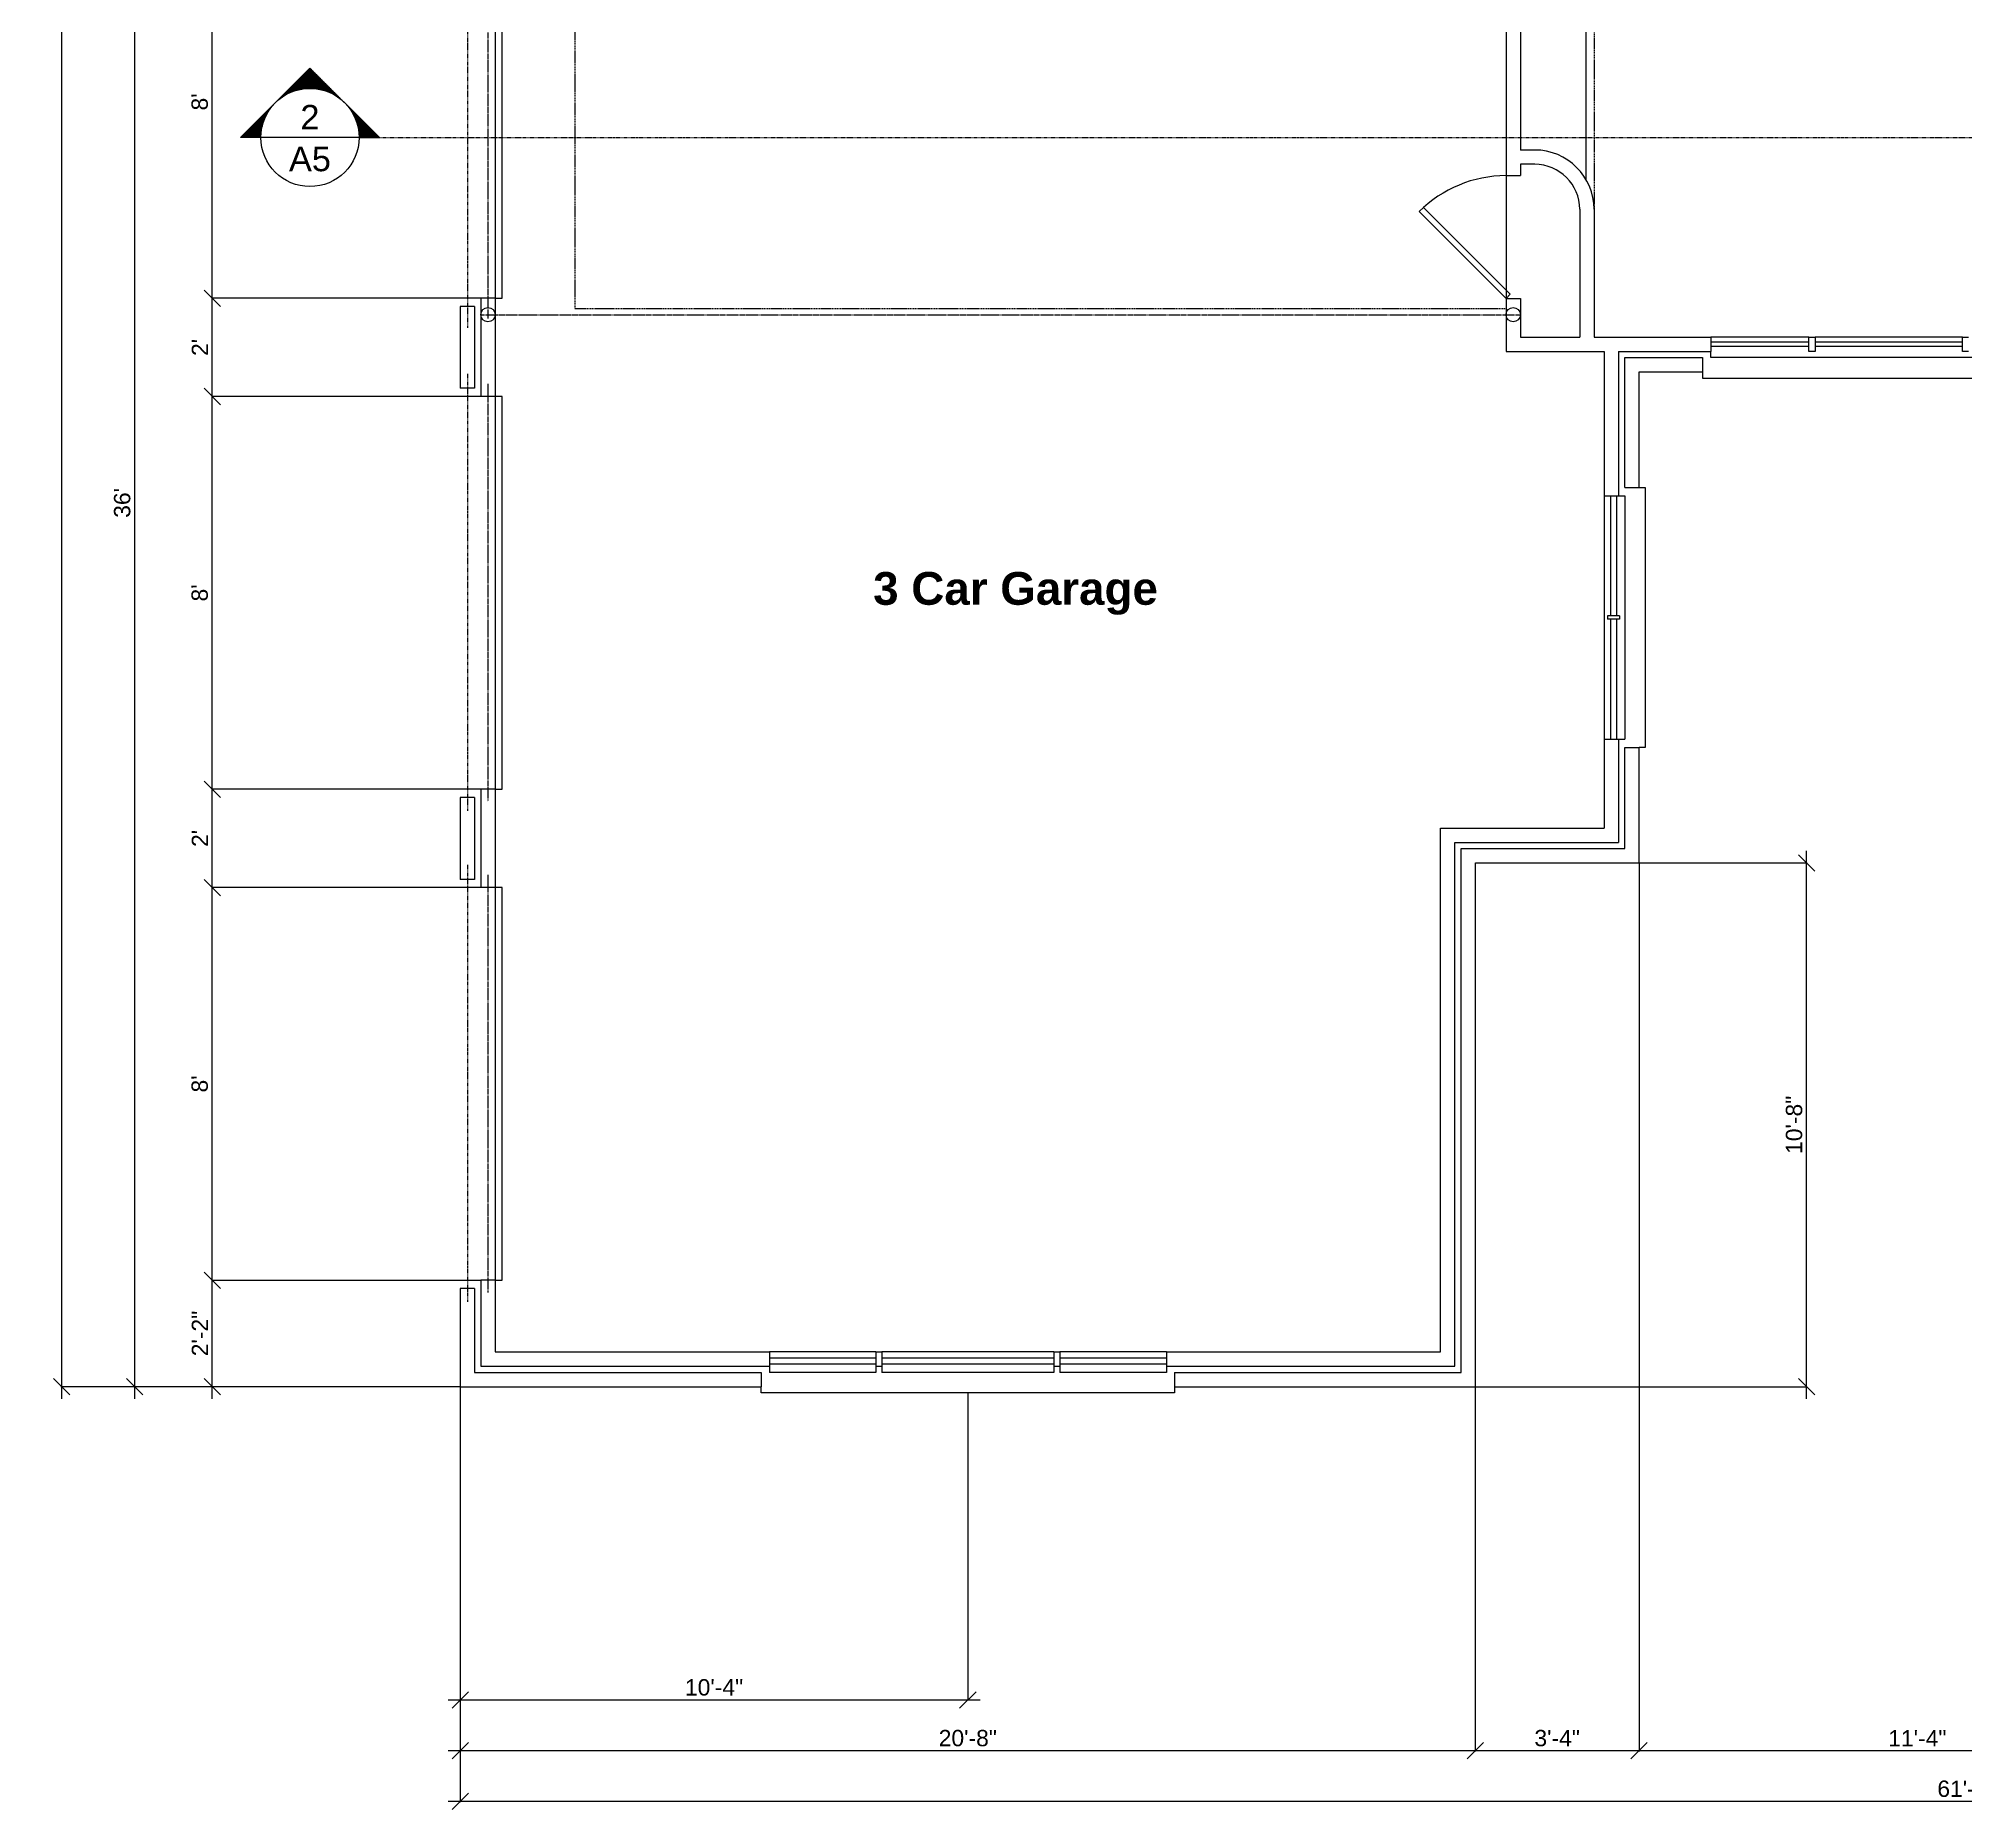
# Model space of a CAD drawing. Header units: inches. Extents: x 13 to 1535, y 73 to 1048.
# Drawn here: x 617.6 to 1088.4, y 73.3 to 506.1 of the extents above; entities that cross this region are included whole.
import ezdxf
from ezdxf.enums import TextEntityAlignment as Align

# ---------------------------------------------------------------- set-up
doc = ezdxf.new("R2010")
doc.units = ezdxf.units.IN
doc.header["$MEASUREMENT"] = 0
for name, pattern in [('BEAM', [1.2, 0.6, -0.1, 0.15, -0.1, 0.15, -0.1]), ('HDR', [0.36, 0.1, -0.075, 0.11, -0.075]), ('THREEDOT', [1.75, 1, -0.15, 0.05, -0.15, 0.05, -0.15, 0.05, -0.15])]:
    doc.linetypes.add(name, pattern=pattern)
for name, color, linetype in [('AR BRICK WALL', 2, 'Continuous'), ('AR DOOR', 2, 'Continuous'), ('AR GLAZING', 2, 'Continuous'), ('AR HEADER', 3, 'HDR'), ('AR WALL', 7, 'Continuous'), ('BEAM', 7, 'BEAM'), ('BRIEF NOTE', 4, 'Continuous'), ('DIMENSIONS', 240, 'Continuous'), ('GENERAL NOTE', 4, 'Continuous'), ('LIGHT', 3, 'Continuous'), ('MEDIUM', 6, 'Continuous'), ('ST JOIST', 3, 'THREEDOT'), ('TITLES', 7, 'Continuous')]:
    doc.layers.add(name, color=color, linetype=linetype)
doc.styles.add('BRMNAMES', font='swisseb.ttf', dxfattribs={"oblique": 15, "height": 10})
doc.styles.add('DIMTXT', font='ARIAL.TTF', dxfattribs={"height": 4})
doc.styles.add('RMNAMES', font='ARIAL.TTF', dxfattribs={"height": 9})
doc.dimstyles.new('Arch', dxfattribs={"dimtxt": 0.1875, "dimasz": 4, "dimexe": 0.179993, "dimexo": 0.0625, "dimgap": 1, "dimtad": 1, "dimtoh": 1, "dimdec": 4, "dimzin": 0, "dimdsep": 46, "dimlunit": 4, "dimtxsty": 'DIMTXT', "dimblk1": 'OBLIQUE', "dimblk2": 'OBLIQUE', "dimsah": 1, "dimcen": 0.089996, "dimdle": 3, "dimadec": 0, "dimazin": 0, "dimtfac": 1, "dimtdec": 4, "dimtofl": 0, "dimtmove": 0, "dimatfit": 3, "dimldrblk": 'OBLIQUE', "dimfxl": 1, "dimfrac": 2, "dimtolj": 1, "dimtzin": 0, "dimarcsym": 0})

# ---------------------------------------------------------------- blocks, each defined once
blk = doc.blocks.new('DETCO 4')
at = {"layer": 'TITLES'}
blk.add_line((12, 0), (-12, 0), dxfattribs=at)
at = {"layer": 'TITLES', "color": 6, "style": 'RMNAMES'}
for tag, p in [('LTR', (0, 1.95)), ('SHT', (0, -8.25))]:
    blk.add_attdef(tag, text='', height=6, dxfattribs=at).set_placement(p, align=Align.CENTER)
blk = doc.blocks.new('_OBLIQUE')
at = {"color": 0, "linetype": 'ByBlock'}
blk.add_line((-0.5, -0.5), (0.5, 0.5), dxfattribs=at)
blk = doc.blocks.new('*D63')
at = {"layer": 'Defpoints', "color": 0}
for p in [(1008.61, 304.61), (968.61, 176.61), (1008.61, 87.66)]:
    blk.add_point(p, dxfattribs=at)
at = {"layer": 'DIMENSIONS', "color": 0, "lineweight": -2}
for p, q in [((1008.61, 304.55), (1008.61, 87.48)), ((968.61, 176.55), (968.61, 87.48)), ((965.61, 87.66), (1011.61, 87.66))]:
    blk.add_line(p, q, dxfattribs=at)
at = {"layer": 'DIMENSIONS', "color": 0, "lineweight": -2, "xscale": 4, "yscale": 4, "zscale": 4, "rotation": 180}
blk.add_blockref('_OBLIQUE', (968.61, 87.66), dxfattribs=at)
at = {"layer": 'DIMENSIONS', "color": 0, "lineweight": -2, "xscale": 4, "yscale": 4, "zscale": 4}
blk.add_blockref('_OBLIQUE', (1008.61, 87.66), dxfattribs=at)
at = {"layer": 'DIMENSIONS', "color": 0, "insert": (988.61, 90.7), "char_height": 4, "attachment_point": 5, "style": 'DIMTXT'}
blk.add_mtext('\\A1;3\'-4"', dxfattribs=at)
blk = doc.blocks.new('*D64')
at = {"layer": 'Defpoints', "color": 0}
for p in [(1144.61, 368.61), (1008.61, 304.61), (1144.61, 87.66)]:
    blk.add_point(p, dxfattribs=at)
at = {"layer": 'DIMENSIONS', "color": 0, "lineweight": -2}
for p, q in [((1144.61, 368.55), (1144.61, 87.48)), ((1008.61, 304.55), (1008.61, 87.48)), ((1005.61, 87.66), (1147.61, 87.66))]:
    blk.add_line(p, q, dxfattribs=at)
at = {"layer": 'DIMENSIONS', "color": 0, "lineweight": -2, "xscale": 4, "yscale": 4, "zscale": 4, "rotation": 180}
blk.add_blockref('_OBLIQUE', (1008.61, 87.66), dxfattribs=at)
at = {"layer": 'DIMENSIONS', "color": 0, "lineweight": -2, "xscale": 4, "yscale": 4, "zscale": 4}
blk.add_blockref('_OBLIQUE', (1144.61, 87.66), dxfattribs=at)
at = {"layer": 'DIMENSIONS', "color": 0, "insert": (1076.61, 90.67), "char_height": 4, "attachment_point": 5, "style": 'DIMTXT'}
blk.add_mtext('\\A1;11\'-4"', dxfattribs=at)
blk = doc.blocks.new('*D67')
at = {"layer": 'Defpoints', "color": 0}
for p in [(1008.61, 304.61), (1049.54, 304.61), (968.61, 176.61)]:
    blk.add_point(p, dxfattribs=at)
at = {"layer": 'DIMENSIONS', "color": 0, "lineweight": -2}
for p, q in [((1049.54, 173.61), (1049.54, 307.61)), ((1008.68, 304.61), (1049.72, 304.61)), ((968.68, 176.61), (1049.72, 176.61))]:
    blk.add_line(p, q, dxfattribs=at)
at = {"layer": 'DIMENSIONS', "color": 0, "lineweight": -2, "xscale": 4, "yscale": 4, "zscale": 4}
for p, rotation in [((1049.54, 304.61), 90), ((1049.54, 176.61), 270)]:
    blk.add_blockref('_OBLIQUE', p, dxfattribs=dict(at, rotation=rotation))
at = {"layer": 'DIMENSIONS', "color": 0, "insert": (1046.5, 240.61), "char_height": 4, "attachment_point": 5, "rotation": 90, "style": 'DIMTXT'}
blk.add_mtext('\\A1;10\'-8"', dxfattribs=at)
blk = doc.blocks.new('WIND0W 02')
for p, q in [((-1, 5), (1, 5)), ((-1, 0), (-1, 5)), ((1, 0), (1, 5)), ((-0.013, 3.75), (0.013, 3.75)), ((-0.013, 3.75), (-0.013, 0.75)), ((0.013, 3.75), (0.013, 0.75)), ((-1, 3), (-0.013, 3)), ((0.013, 3), (1, 3)), ((-1, 1.5), (-0.013, 1.5)), ((0.013, 1.5), (1, 1.5)), ((-0.013, 0.75), (0.013, 0.75)), ((-1, 0), (1, 0))]:
    blk.add_line(p, q)
blk = doc.blocks.new('DOOR 02-45')
for p, q in [((0, 0), (0.707, 0.707)), ((0.034, -0.034), (0.741, 0.673)), ((0.741, 0.673), (0.707, 0.707)), ((0, 0), (0.034, -0.034))]:
    blk.add_line(p, q)
blk.add_arc((0, 0), 1, 0, 45)
blk = doc.blocks.new('*D74')
at = {"layer": 'Defpoints', "color": 0}
for p in [(1456.61, 432.61), (720.61, 176.61), (1456.61, 75.28)]:
    blk.add_point(p, dxfattribs=at)
at = {"layer": 'DIMENSIONS', "color": 0, "lineweight": -2}
for p, q in [((1456.61, 432.55), (1456.61, 75.1)), ((720.61, 176.55), (720.61, 75.1)), ((717.61, 75.28), (1459.61, 75.28))]:
    blk.add_line(p, q, dxfattribs=at)
at = {"layer": 'DIMENSIONS', "color": 0, "lineweight": -2, "xscale": 4, "yscale": 4, "zscale": 4, "rotation": 180}
blk.add_blockref('_OBLIQUE', (720.61, 75.28), dxfattribs=at)
at = {"layer": 'DIMENSIONS', "color": 0, "lineweight": -2, "xscale": 4, "yscale": 4, "zscale": 4}
blk.add_blockref('_OBLIQUE', (1456.61, 75.28), dxfattribs=at)
at = {"layer": 'DIMENSIONS', "color": 0, "insert": (1088.61, 78.32), "char_height": 4, "attachment_point": 5, "style": 'DIMTXT'}
blk.add_mtext('\\A1;61\'-4"', dxfattribs=at)
blk = doc.blocks.new('*D75')
at = {"layer": 'Defpoints', "color": 0}
for p in [(720.61, 176.61), (968.61, 176.61), (968.61, 87.66)]:
    blk.add_point(p, dxfattribs=at)
at = {"layer": 'DIMENSIONS', "color": 0, "lineweight": -2}
for p, q in [((720.61, 176.55), (720.61, 87.48)), ((968.61, 176.55), (968.61, 87.48)), ((717.61, 87.66), (971.61, 87.66))]:
    blk.add_line(p, q, dxfattribs=at)
at = {"layer": 'DIMENSIONS', "color": 0, "lineweight": -2, "xscale": 4, "yscale": 4, "zscale": 4, "rotation": 180}
blk.add_blockref('_OBLIQUE', (720.61, 87.66), dxfattribs=at)
at = {"layer": 'DIMENSIONS', "color": 0, "lineweight": -2, "xscale": 4, "yscale": 4, "zscale": 4}
blk.add_blockref('_OBLIQUE', (968.61, 87.66), dxfattribs=at)
at = {"layer": 'DIMENSIONS', "color": 0, "insert": (844.61, 90.7), "char_height": 4, "attachment_point": 5, "style": 'DIMTXT'}
blk.add_mtext('\\A1;20\'-8"', dxfattribs=at)
blk = doc.blocks.new('WIND0W 01')
for p, q in [((-1, 5), (1, 5)), ((-1, 0), (-1, 5)), ((1, 0), (1, 5)), ((-1, 3), (1, 3)), ((-1, 1.5), (1, 1.5)), ((-1, 0), (1, 0))]:
    blk.add_line(p, q)
blk = doc.blocks.new('*X18')
at = {"color": 0}
for p, q in [((222.57, 80.2), (223.84, 80.2)), ((222.77, 80.4), (223.84, 80.4)), ((222.97, 80.6), (223.84, 80.6)), ((223.17, 80.8), (223.84, 80.8)), ((223.37, 81), (223.84, 81)), ((223.57, 81.2), (223.84, 81.2)), ((223.77, 81.4), (223.84, 81.4)), ((217.77, 75.4), (218.83, 75.4)), ((217.97, 75.6), (219.29, 75.6)), ((218.17, 75.8), (219.81, 75.8)), ((218.37, 76), (220.42, 76)), ((218.57, 76.2), (221.18, 76.2)), ((218.77, 76.4), (222.3, 76.4)), ((218.97, 76.6), (223.84, 76.6)), ((219.17, 76.8), (223.84, 76.8)), ((219.37, 77), (223.84, 77)), ((219.57, 77.2), (223.84, 77.2)), ((219.77, 77.4), (223.84, 77.4)), ((219.97, 77.6), (223.84, 77.6)), ((220.17, 77.8), (223.84, 77.8)), ((220.37, 78), (223.84, 78)), ((220.57, 78.2), (223.84, 78.2)), ((220.77, 78.4), (223.84, 78.4)), ((220.97, 78.6), (223.84, 78.6)), ((221.17, 78.8), (223.84, 78.8)), ((221.37, 79), (223.84, 79)), ((221.57, 79.2), (223.84, 79.2)), ((221.77, 79.4), (223.84, 79.4)), ((221.97, 79.6), (223.84, 79.6)), ((222.17, 79.8), (223.84, 79.8)), ((222.37, 80), (223.84, 80)), ((213.17, 70.8), (213.63, 70.8)), ((213.37, 71), (213.76, 71)), ((213.57, 71.2), (213.89, 71.2)), ((213.77, 71.4), (214.03, 71.4)), ((213.97, 71.6), (214.17, 71.6)), ((214.17, 71.8), (214.32, 71.8)), ((214.37, 72), (214.48, 72)), ((214.57, 72.2), (214.64, 72.2)), ((214.77, 72.4), (214.81, 72.4)), ((214.97, 72.6), (214.99, 72.6)), ((215.17, 72.8), (215.18, 72.8)), ((215.57, 73.2), (215.58, 73.2)), ((215.77, 73.4), (215.79, 73.4)), ((215.97, 73.6), (216.02, 73.6)), ((216.17, 73.8), (216.26, 73.8)), ((216.37, 74), (216.51, 74)), ((216.57, 74.2), (216.78, 74.2)), ((216.77, 74.4), (217.06, 74.4)), ((216.97, 74.6), (217.36, 74.6)), ((217.17, 74.8), (217.69, 74.8)), ((217.37, 75), (218.04, 75)), ((217.57, 75.2), (218.41, 75.2)), ((208.37, 66), (211.94, 66)), ((208.57, 66.2), (211.96, 66.2)), ((208.77, 66.4), (211.99, 66.4)), ((208.97, 66.6), (212.03, 66.6)), ((209.17, 66.8), (212.07, 66.8)), ((209.37, 67), (212.11, 67)), ((209.57, 67.2), (212.15, 67.2)), ((209.77, 67.4), (212.2, 67.4)), ((209.97, 67.6), (212.25, 67.6)), ((210.17, 67.8), (212.31, 67.8)), ((210.37, 68), (212.36, 68)), ((210.57, 68.2), (212.43, 68.2)), ((210.77, 68.4), (212.49, 68.4)), ((210.97, 68.6), (212.57, 68.6)), ((211.17, 68.8), (212.64, 68.8)), ((211.37, 69), (212.72, 69)), ((211.57, 69.2), (212.8, 69.2)), ((211.77, 69.4), (212.89, 69.4)), ((211.97, 69.6), (212.98, 69.6)), ((212.17, 69.8), (213.08, 69.8)), ((212.37, 70), (213.18, 70)), ((212.57, 70.2), (213.28, 70.2)), ((212.77, 70.4), (213.39, 70.4)), ((212.97, 70.6), (213.51, 70.6)), ((206.97, 64.6), (211.84, 64.6)), ((206.97, 64.4), (211.84, 64.4)), ((207.17, 64.8), (211.85, 64.8)), ((207.17, 64.2), (211.85, 64.2)), ((207.37, 65), (211.85, 65)), ((207.37, 64), (211.85, 64)), ((207.57, 65.2), (211.86, 65.2)), ((207.57, 63.8), (211.86, 63.8)), ((207.77, 65.4), (211.88, 65.4)), ((207.77, 63.6), (211.88, 63.6)), ((207.97, 65.6), (211.89, 65.6)), ((207.97, 63.4), (211.89, 63.4)), ((208.17, 65.8), (211.91, 65.8)), ((208.17, 63.2), (211.91, 63.2)), ((208.37, 63), (211.94, 63)), ((208.57, 62.8), (211.96, 62.8)), ((208.77, 62.6), (211.99, 62.6)), ((208.97, 62.4), (212.03, 62.4)), ((209.17, 62.2), (212.07, 62.2)), ((209.37, 62), (212.11, 62)), ((209.57, 61.8), (212.15, 61.8)), ((209.77, 61.6), (212.2, 61.6)), ((209.97, 61.4), (212.25, 61.4)), ((210.17, 61.2), (212.31, 61.2)), ((210.37, 61), (212.36, 61)), ((210.57, 60.8), (212.43, 60.8)), ((210.77, 60.6), (212.49, 60.6)), ((210.97, 60.4), (212.56, 60.4)), ((211.17, 60.2), (212.64, 60.2)), ((211.37, 60), (212.72, 60)), ((211.57, 59.8), (212.8, 59.8)), ((211.77, 59.6), (212.89, 59.6)), ((211.97, 59.4), (212.98, 59.4)), ((212.17, 59.2), (213.08, 59.2)), ((212.37, 59), (213.18, 59)), ((212.57, 58.8), (213.28, 58.8)), ((212.77, 58.6), (213.39, 58.6)), ((212.97, 58.4), (213.51, 58.4)), ((213.17, 58.2), (213.63, 58.2)), ((213.37, 58), (213.76, 58)), ((213.57, 57.8), (213.89, 57.8)), ((213.77, 57.6), (214.02, 57.6)), ((213.97, 57.4), (214.17, 57.4)), ((214.17, 57.2), (214.32, 57.2)), ((214.37, 57), (214.47, 57)), ((214.57, 56.8), (214.64, 56.8)), ((214.77, 56.6), (214.81, 56.6)), ((214.97, 56.4), (214.99, 56.4)), ((215.17, 56.2), (215.18, 56.2)), ((215.57, 55.8), (215.58, 55.8)), ((215.77, 55.6), (215.79, 55.6)), ((215.97, 55.4), (216.02, 55.4)), ((216.17, 55.2), (216.26, 55.2)), ((216.37, 55), (216.51, 55)), ((216.57, 54.8), (216.78, 54.8)), ((216.77, 54.6), (217.06, 54.6)), ((216.97, 54.4), (217.36, 54.4)), ((217.17, 54.2), (217.68, 54.2)), ((217.37, 54), (218.03, 54)), ((217.57, 53.8), (218.41, 53.8)), ((217.77, 53.6), (218.82, 53.6)), ((217.97, 53.4), (219.28, 53.4)), ((218.17, 53.2), (219.8, 53.2)), ((218.37, 53), (220.41, 53)), ((218.57, 52.8), (221.17, 52.8)), ((218.77, 52.6), (222.29, 52.6)), ((218.97, 52.4), (223.84, 52.4)), ((219.17, 52.2), (223.84, 52.2)), ((219.37, 52), (223.84, 52)), ((219.57, 51.8), (223.84, 51.8)), ((219.77, 51.6), (223.84, 51.6)), ((219.97, 51.4), (223.84, 51.4)), ((220.17, 51.2), (223.84, 51.2)), ((220.37, 51), (223.84, 51)), ((220.57, 50.8), (223.84, 50.8)), ((220.77, 50.6), (223.84, 50.6)), ((220.97, 50.4), (223.84, 50.4)), ((221.17, 50.2), (223.84, 50.2)), ((221.37, 50), (223.84, 50)), ((221.57, 49.8), (223.84, 49.8)), ((221.77, 49.6), (223.84, 49.6)), ((221.97, 49.4), (223.84, 49.4)), ((222.17, 49.2), (223.84, 49.2)), ((222.37, 49), (223.84, 49)), ((222.57, 48.8), (223.84, 48.8)), ((222.77, 48.6), (223.84, 48.6)), ((222.97, 48.4), (223.84, 48.4)), ((223.17, 48.2), (223.84, 48.2)), ((223.37, 48), (223.84, 48)), ((223.57, 47.8), (223.84, 47.8)), ((223.77, 47.6), (223.84, 47.6))]:
    blk.add_line(p, q, dxfattribs=at)
blk = doc.blocks.new('DETCO 2')
at = {"layer": 'GENERAL NOTE', "color": 7}
for p, q in [((-12, 16.97), (-28.97, 0)), ((-12, 16.97), (4.97, 0)), ((-24, 0), (-28.97, 0)), ((0, 0), (4.97, 0))]:
    blk.add_line(p, q, dxfattribs=at)
blk.add_circle((-12, 0), 12, dxfattribs=at)
at = {"layer": 'GENERAL NOTE', "color": 3, "rotation": 270}
blk.add_blockref('*X18', (-76.5, 223.84), dxfattribs=at)
blk = doc.blocks.new('*D76')
at = {"layer": 'Defpoints', "color": 0}
for p in [(720.61, 176.61), (844.61, 175.11), (844.61, 100.06)]:
    blk.add_point(p, dxfattribs=at)
at = {"layer": 'DIMENSIONS', "color": 0, "lineweight": -2}
for p, q in [((720.61, 176.55), (720.61, 99.88)), ((844.61, 175.05), (844.61, 99.88)), ((717.61, 100.06), (847.61, 100.06))]:
    blk.add_line(p, q, dxfattribs=at)
at = {"layer": 'DIMENSIONS', "color": 0, "lineweight": -2, "xscale": 4, "yscale": 4, "zscale": 4, "rotation": 180}
blk.add_blockref('_OBLIQUE', (720.61, 100.06), dxfattribs=at)
at = {"layer": 'DIMENSIONS', "color": 0, "lineweight": -2, "xscale": 4, "yscale": 4, "zscale": 4}
blk.add_blockref('_OBLIQUE', (844.61, 100.06), dxfattribs=at)
at = {"layer": 'DIMENSIONS', "color": 0, "insert": (782.61, 103.1), "char_height": 4, "attachment_point": 5, "style": 'DIMTXT'}
blk.add_mtext('\\A1;10\'-4"', dxfattribs=at)
blk = doc.blocks.new('*D77')
at = {"layer": 'Defpoints', "color": 0}
for p in [(659.99, 202.6), (725.61, 202.6), (717.61, 176.61)]:
    blk.add_point(p, dxfattribs=at)
at = {"layer": 'DIMENSIONS', "color": 0, "lineweight": -2}
for p, q in [((725.55, 202.6), (659.81, 202.6)), ((659.99, 173.61), (659.99, 205.6)), ((717.55, 176.61), (659.81, 176.61))]:
    blk.add_line(p, q, dxfattribs=at)
at = {"layer": 'DIMENSIONS', "color": 0, "lineweight": -2, "xscale": 4, "yscale": 4, "zscale": 4}
for p, rotation in [((659.99, 202.6), 90), ((659.99, 176.61), 270)]:
    blk.add_blockref('_OBLIQUE', p, dxfattribs=dict(at, rotation=rotation))
at = {"layer": 'DIMENSIONS', "color": 0, "insert": (656.99, 189.61), "char_height": 4, "attachment_point": 5, "rotation": 90, "style": 'DIMTXT'}
blk.add_mtext('\\A1;2\'-2"', dxfattribs=at)
blk = doc.blocks.new('*D78')
at = {"layer": 'Defpoints', "color": 0}
for p in [(659.99, 298.6), (725.61, 298.6), (725.61, 202.6)]:
    blk.add_point(p, dxfattribs=at)
at = {"layer": 'DIMENSIONS', "color": 0, "lineweight": -2}
for p, q in [((659.99, 199.6), (659.99, 301.6)), ((725.55, 298.6), (659.81, 298.6)), ((725.55, 202.6), (659.81, 202.6))]:
    blk.add_line(p, q, dxfattribs=at)
at = {"layer": 'DIMENSIONS', "color": 0, "lineweight": -2, "xscale": 4, "yscale": 4, "zscale": 4}
for p, rotation in [((659.99, 298.6), 90), ((659.99, 202.6), 270)]:
    blk.add_blockref('_OBLIQUE', p, dxfattribs=dict(at, rotation=rotation))
at = {"layer": 'DIMENSIONS', "color": 0, "insert": (656.95, 250.6), "char_height": 4, "attachment_point": 5, "rotation": 90, "style": 'DIMTXT'}
blk.add_mtext("\\A1;8'", dxfattribs=at)
blk = doc.blocks.new('*D79')
at = {"layer": 'Defpoints', "color": 0}
for p in [(659.99, 322.61), (725.61, 322.61), (725.61, 298.6)]:
    blk.add_point(p, dxfattribs=at)
at = {"layer": 'DIMENSIONS', "color": 0, "lineweight": -2}
for p, q in [((659.99, 295.6), (659.99, 325.61)), ((725.55, 322.61), (659.81, 322.61)), ((725.55, 298.6), (659.81, 298.6))]:
    blk.add_line(p, q, dxfattribs=at)
at = {"layer": 'DIMENSIONS', "color": 0, "lineweight": -2, "xscale": 4, "yscale": 4, "zscale": 4}
for p, rotation in [((659.99, 322.61), 90), ((659.99, 298.6), 270)]:
    blk.add_blockref('_OBLIQUE', p, dxfattribs=dict(at, rotation=rotation))
at = {"layer": 'DIMENSIONS', "color": 0, "insert": (656.99, 310.61), "char_height": 4, "attachment_point": 5, "rotation": 90, "style": 'DIMTXT'}
blk.add_mtext("\\A1;2'", dxfattribs=at)
blk = doc.blocks.new('*D80')
at = {"layer": 'Defpoints', "color": 0}
for p in [(659.99, 418.61), (725.61, 418.61), (725.61, 322.61)]:
    blk.add_point(p, dxfattribs=at)
at = {"layer": 'DIMENSIONS', "color": 0, "lineweight": -2}
for p, q in [((659.99, 319.61), (659.99, 421.61)), ((725.55, 418.61), (659.81, 418.61)), ((725.55, 322.61), (659.81, 322.61))]:
    blk.add_line(p, q, dxfattribs=at)
at = {"layer": 'DIMENSIONS', "color": 0, "lineweight": -2, "xscale": 4, "yscale": 4, "zscale": 4}
for p, rotation in [((659.99, 418.61), 90), ((659.99, 322.61), 270)]:
    blk.add_blockref('_OBLIQUE', p, dxfattribs=dict(at, rotation=rotation))
at = {"layer": 'DIMENSIONS', "color": 0, "insert": (656.95, 370.61), "char_height": 4, "attachment_point": 5, "rotation": 90, "style": 'DIMTXT'}
blk.add_mtext("\\A1;8'", dxfattribs=at)
blk = doc.blocks.new('*D81')
at = {"layer": 'Defpoints', "color": 0}
for p in [(659.99, 442.61), (725.61, 442.61), (725.61, 418.61)]:
    blk.add_point(p, dxfattribs=at)
at = {"layer": 'DIMENSIONS', "color": 0, "lineweight": -2}
for p, q in [((725.55, 442.61), (659.81, 442.61)), ((659.99, 415.61), (659.99, 445.61)), ((725.55, 418.61), (659.81, 418.61))]:
    blk.add_line(p, q, dxfattribs=at)
at = {"layer": 'DIMENSIONS', "color": 0, "lineweight": -2, "xscale": 4, "yscale": 4, "zscale": 4}
for p, rotation in [((659.99, 442.61), 90), ((659.99, 418.61), 270)]:
    blk.add_blockref('_OBLIQUE', p, dxfattribs=dict(at, rotation=rotation))
at = {"layer": 'DIMENSIONS', "color": 0, "insert": (656.99, 430.61), "char_height": 4, "attachment_point": 5, "rotation": 90, "style": 'DIMTXT'}
blk.add_mtext("\\A1;2'", dxfattribs=at)
blk = doc.blocks.new('*D131')
at = {"layer": 'Defpoints', "color": 0}
for p in [(623.22, 988.61), (970.32, 988.61), (720.61, 176.61)]:
    blk.add_point(p, dxfattribs=at)
at = {"layer": 'DIMENSIONS', "color": 0, "lineweight": -2}
for p, q in [((623.22, 173.61), (623.22, 991.61)), ((970.25, 988.61), (623.04, 988.61)), ((720.55, 176.61), (623.04, 176.61))]:
    blk.add_line(p, q, dxfattribs=at)
at = {"layer": 'DIMENSIONS', "color": 0, "lineweight": -2, "xscale": 4, "yscale": 4, "zscale": 4}
for p, rotation in [((623.22, 988.61), 90), ((623.22, 176.61), 270)]:
    blk.add_blockref('_OBLIQUE', p, dxfattribs=dict(at, rotation=rotation))
at = {"layer": 'DIMENSIONS', "color": 0, "insert": (620.18, 582.61), "char_height": 4, "attachment_point": 5, "rotation": 90, "style": 'DIMTXT'}
blk.add_mtext('\\A1;67\'-8"', dxfattribs=at)
blk = doc.blocks.new('*D132')
at = {"layer": 'Defpoints', "color": 0}
for p in [(641.06, 608.61), (720.61, 608.61), (720.61, 176.61)]:
    blk.add_point(p, dxfattribs=at)
at = {"layer": 'DIMENSIONS', "color": 0, "lineweight": -2}
for p, q in [((720.55, 608.61), (640.88, 608.61)), ((641.06, 173.61), (641.06, 611.61)), ((720.55, 176.61), (640.88, 176.61))]:
    blk.add_line(p, q, dxfattribs=at)
at = {"layer": 'DIMENSIONS', "color": 0, "lineweight": -2, "xscale": 4, "yscale": 4, "zscale": 4}
for p, rotation in [((641.06, 608.61), 90), ((641.06, 176.61), 270)]:
    blk.add_blockref('_OBLIQUE', p, dxfattribs=dict(at, rotation=rotation))
at = {"layer": 'DIMENSIONS', "color": 0, "insert": (638.01, 392.61), "char_height": 4, "attachment_point": 5, "rotation": 90, "style": 'DIMTXT'}
blk.add_mtext("\\A1;36'", dxfattribs=at)
blk = doc.blocks.new('*D137')
at = {"layer": 'Defpoints', "color": 0}
for p in [(659.99, 538.61), (725.61, 538.61), (725.61, 442.61)]:
    blk.add_point(p, dxfattribs=at)
at = {"layer": 'DIMENSIONS', "color": 0, "lineweight": -2}
for p, q in [((659.99, 439.61), (659.99, 541.61)), ((725.55, 538.61), (659.81, 538.61)), ((725.55, 442.61), (659.81, 442.61))]:
    blk.add_line(p, q, dxfattribs=at)
at = {"layer": 'DIMENSIONS', "color": 0, "lineweight": -2, "xscale": 4, "yscale": 4, "zscale": 4}
for p, rotation in [((659.99, 538.61), 90), ((659.99, 442.61), 270)]:
    blk.add_blockref('_OBLIQUE', p, dxfattribs=dict(at, rotation=rotation))
at = {"layer": 'DIMENSIONS', "color": 0, "insert": (656.95, 490.61), "char_height": 4, "attachment_point": 5, "rotation": 90, "style": 'DIMTXT'}
blk.add_mtext("\\A1;8'", dxfattribs=at)

msp = doc.modelspace()

# ---------------------------------------------------------------- linework, layer by layer
at = {"layer": 'AR BRICK WALL'}
for p, q in [((724.11381, 440.61269), (720.61381, 440.61269)), ((720.61381, 440.61269), (720.61381, 420.61119)), ((724.11381, 440.61269), (724.11381, 420.61119)), ((1005.11381, 428.10809), (1024.11381, 428.10809)), ((1005.11381, 396.35809), (1005.11381, 428.10809)), ((1008.61381, 424.60809), (1024.11381, 424.60809)), ((1008.61381, 396.35809), (1008.61381, 424.60809)), ((1024.11381, 428.10809), (1024.11381, 424.60809)), ((724.11381, 420.61119), (720.61381, 420.61119)), ((1005.11381, 396.35809), (1008.61381, 396.35809)), ((1005.11381, 308.10809), (1005.11381, 332.85809)), ((1005.11381, 332.85809), (1008.61381, 332.85809)), ((1008.61381, 304.60809), (1008.61381, 332.85809)), ((724.11381, 320.61119), (720.61381, 320.61119)), ((720.61381, 320.61119), (720.61381, 300.60498)), ((724.11381, 320.61119), (724.11381, 300.60498)), ((965.11381, 180.10809), (965.11381, 308.10809)), ((965.11381, 308.10809), (1005.11381, 308.10809)), ((968.61381, 176.60809), (968.61381, 304.60809)), ((968.61381, 304.60809), (1008.61381, 304.60809)), ((724.11381, 300.60498), (720.61381, 300.60498)), ((724.11381, 200.60498), (720.61381, 200.60498)), ((720.61381, 200.60498), (720.61381, 176.60809)), ((724.11381, 200.60498), (724.11381, 180.10809)), ((724.11381, 180.10809), (794.11381, 180.10809)), ((794.11381, 180.10809), (794.11381, 176.60809)), ((895.11381, 180.10809), (895.11381, 176.60809)), ((895.11381, 180.10809), (965.11381, 180.10809)), ((720.61381, 176.60809), (794.11381, 176.60809)), ((895.11381, 176.60809), (968.61381, 176.60809))]:
    msp.add_line(p, q, dxfattribs=at)
at = {"layer": 'AR DOOR'}
for points in [[(730.86381, 538.6127), (729.11381, 538.61269), (729.11381, 442.61269), (730.86381, 442.6127), (730.86381, 538.6127)], [(730.86381, 418.6112), (729.11381, 418.61119), (729.11381, 322.61119), (730.86381, 322.6112), (730.86381, 418.6112)], [(730.86381, 298.60499), (729.11381, 298.60498), (729.11381, 202.60498), (730.86381, 202.60499), (730.86381, 298.60499)]]:
    msp.add_lwpolyline(points, dxfattribs=at)
at = {"layer": 'AR GLAZING'}
for p, q in [((1050.11381, 433.10809), (1026.11381, 433.10809)), ((1050.11381, 431.85809), (1026.11381, 431.85809)), ((1050.11381, 430.85809), (1026.11381, 430.85809)), ((1026.11381, 428.10809), (1026.11381, 429.60809)), ((1087.61381, 433.10809), (1051.61381, 433.10809)), ((1087.61381, 431.85809), (1051.61381, 431.85809)), ((1087.61381, 430.85809), (1051.61381, 430.85809)), ((1024.11381, 424.60809), (1024.11381, 423.10809)), ((1113.11381, 428.10809), (1026.11381, 428.10809)), ((1024.11381, 423.10809), (1115.11381, 423.10809)), ((1008.61381, 396.35809), (1010.11381, 396.35809)), ((1010.11381, 396.35809), (1010.11381, 332.85809)), ((1010.11381, 332.85809), (1008.61381, 332.85809)), ((794.11381, 175.10809), (794.11381, 176.60809)), ((895.11381, 175.10809), (794.11381, 175.10809)), ((895.11381, 176.60809), (895.11381, 175.10809))]:
    msp.add_line(p, q, dxfattribs=at)
at = {"layer": 'AR HEADER'}
for p, q in [((748.61381, 608.60809), (748.61381, 440.10809)), ((997.61381, 571.35809), (997.61381, 464.35809)), ((748.61381, 440.10809), (976.11381, 440.10809))]:
    msp.add_line(p, q, dxfattribs=at)
at = {"layer": 'AR WALL'}
for p, q in [((976.11381, 565.37543), (976.11381, 472.58719)), ((979.61381, 556.85809), (979.61381, 478.85809)), ((983.11381, 478.85809), (979.61381, 478.85809)), ((976.11381, 472.58719), (979.61381, 472.58719)), ((979.61381, 475.35809), (979.61381, 472.58719)), ((983.11381, 475.35809), (979.61381, 475.35809)), ((994.11381, 464.35809), (994.11381, 433.10809)), ((997.61381, 464.35809), (997.61381, 433.10809)), ((729.11381, 442.61269), (725.61381, 442.61269)), ((725.61381, 442.61269), (725.61381, 418.61119)), ((729.11381, 442.61269), (729.11381, 418.61119)), ((976.11381, 442.58719), (976.11381, 429.60809)), ((976.11381, 442.58719), (979.61381, 442.58719)), ((979.61381, 442.58719), (979.61381, 433.10809)), ((976.11381, 429.60809), (1000.11381, 429.60809)), ((979.61381, 433.10809), (994.11381, 433.10809)), ((997.61381, 433.10809), (1026.11381, 433.10809)), ((1000.11381, 429.60809), (1000.11381, 394.35809)), ((1003.61381, 429.60809), (1003.61381, 394.35809)), ((1003.61381, 429.60809), (1026.11381, 429.60809)), ((1026.11381, 433.10809), (1026.11381, 429.60809)), ((1050.11381, 429.60809), (1050.11381, 433.10809)), ((1050.11381, 433.10809), (1051.61381, 433.10809)), ((1051.61381, 429.60809), (1050.11381, 429.60809)), ((1051.61381, 433.10809), (1051.61381, 429.60809)), ((1087.61381, 429.60809), (1087.61381, 433.10809)), ((1087.61381, 433.10809), (1089.11381, 433.10809)), ((1089.11381, 429.60809), (1087.61381, 429.60809)), ((729.11381, 418.61119), (725.61381, 418.61119)), ((1000.11381, 394.35809), (1003.61381, 394.35809)), ((1000.11381, 334.85809), (1000.11381, 313.10809)), ((1000.11381, 334.85809), (1003.61381, 334.85809)), ((1003.61381, 334.85809), (1003.61381, 309.60809)), ((729.11381, 322.61119), (725.61381, 322.61119)), ((725.61381, 322.61119), (725.61381, 298.60498)), ((729.11381, 322.61119), (729.11381, 298.60498)), ((960.11381, 185.10809), (960.11381, 313.10809)), ((960.11381, 313.10809), (1000.11381, 313.10809)), ((963.61381, 181.60809), (963.61381, 309.60809)), ((963.61381, 309.60809), (1003.61381, 309.60809)), ((729.11381, 298.60498), (725.61381, 298.60498)), ((729.11381, 202.60498), (725.61381, 202.60498)), ((725.61381, 202.60498), (725.61381, 181.60809)), ((729.11381, 202.60498), (729.11381, 185.10809)), ((729.11381, 185.10809), (796.11381, 185.10809)), ((796.11381, 185.10809), (796.11381, 181.60809)), ((822.11381, 185.10809), (823.61381, 185.10809)), ((822.11381, 185.10809), (822.11381, 181.60809)), ((823.61381, 185.10809), (823.61381, 181.60809)), ((865.61381, 185.10809), (867.11381, 185.10809)), ((865.61381, 185.10809), (865.61381, 181.60809)), ((867.11381, 185.10809), (867.11381, 181.60809)), ((893.11381, 185.10809), (960.11381, 185.10809)), ((893.11381, 185.10809), (893.11381, 181.60809)), ((725.61381, 181.60809), (796.11381, 181.60809)), ((822.11381, 181.60809), (823.61381, 181.60809)), ((865.61381, 181.60809), (867.11381, 181.60809)), ((893.11381, 181.60809), (963.61381, 181.60809))]:
    msp.add_line(p, q, dxfattribs=at)
for centre in [(727.36381, 438.60809), (977.86381, 438.60809)]:
    msp.add_circle(centre, 1.75, dxfattribs=at)
for radius in [14.5, 11]:
    msp.add_arc((983.11381, 464.35809), radius, 0, 90, dxfattribs=at)
at = {"layer": 'BEAM'}
for p, q in [((727.31, 541.73624), (727.31, 437.67373)), ((725.61381, 438.60809), (979.61381, 438.60809)), ((727.31, 421.73474), (727.31, 319.67223)), ((727.31, 301.72853), (727.31, 199.66602))]:
    msp.add_line(p, q, dxfattribs=at)
at = {"layer": 'GENERAL NOTE', "color": 7, "linetype": 'THREEDOT'}
msp.add_lwpolyline([(695.87121, 481.92473), (1092.79258, 481.92473)], dxfattribs=at)
at = {"layer": 'LIGHT'}
msp.add_line((976.11381, 472.57879), (976.11381, 442.58719), dxfattribs=at)
at = {"layer": 'MEDIUM'}
msp.add_line((995.61381, 564.00962), (995.61381, 471.70655), dxfattribs=at)
at = {"layer": 'ST JOIST'}
for p, q in [((722.39604, 544.17644), (722.39604, 435.38846)), ((722.39604, 424.17494), (722.39604, 317.38696)), ((722.39604, 304.16873), (722.39604, 197.38075))]:
    msp.add_line(p, q, dxfattribs=at)

# ---------------------------------------------------------------- block references
msp.add_blockref('DETCO 4', (683.87121, 481.92473)).add_auto_attribs({'SHT': 'A5', 'LTR': '2'})
at = {"layer": 'AR DOOR', "xscale": 30, "yscale": 30, "zscale": 30, "rotation": 90}
msp.add_blockref('DOOR 02-45', (976.11381, 442.58719), dxfattribs=at)
at = {"layer": 'AR GLAZING'}
for name, p, xscale, zscale, rotation in [('WIND0W 02', (1000.11381, 364.60809), 29.75, 29.75, 270), ('WIND0W 01', (809.11381, 185.10809), 13, 13, 180), ('WIND0W 01', (844.61381, 185.10809), 21, 21, 180), ('WIND0W 01', (880.11381, 185.10809), 13, 13, 180)]:
    msp.add_blockref(name, p, dxfattribs=dict(at, xscale=xscale, zscale=zscale, rotation=rotation))
at = {"layer": 'GENERAL NOTE'}
msp.add_blockref('DETCO 2', (695.87121, 481.92473), dxfattribs=at)

# ---------------------------------------------------------------- texts
at = {"layer": 'BRIEF NOTE', "style": 'BRMNAMES'}
msp.add_text('3 Car Garage', height=8, dxfattribs=at).set_placement((856.26802, 367.71184), align=Align.CENTER)

# ---------------------------------------------------------------- dimensions: what is measured, and where the dimension line sits
at = {"layer": 'DIMENSIONS'}
for base, p1, p2, picture, middle in [((623.2245, 988.6059), (720.61381, 176.60809), (970.31605, 988.6059), '*D131', (620.18221, 582.60699)), ((641.05723, 608.60809), (720.61381, 176.60809), (720.61381, 608.60809), '*D132', (638.01358, 392.60809)), ((659.994, 538.61269), (725.61381, 442.61269), (725.61381, 538.61269), '*D137', (656.95171, 490.61269)), ((659.994, 442.61269), (725.61381, 418.61119), (725.61381, 442.61269), '*D81', (656.98581, 430.61194)), ((659.994, 418.61119), (725.61381, 322.61119), (725.61381, 418.61119), '*D80', (656.95171, 370.61119)), ((659.994, 322.61119), (725.61381, 298.60498), (725.61381, 322.61119), '*D79', (656.98581, 310.60809)), ((1049.54419, 304.60809), (968.61381, 176.60809), (1008.61381, 304.60809), '*D67', (1046.50189, 240.60809)), ((659.994, 298.60498), (725.61381, 202.60498), (725.61381, 298.60498), '*D78', (656.95171, 250.60498)), ((659.994, 202.60498), (717.61381, 176.60809), (725.61381, 202.60498), '*D77', (656.98581, 189.60653))]:
    dim = msp.add_linear_dim(base=base, p1=p1, p2=p2, angle=90, dimstyle='Arch', dxfattribs=at)
    dim.commit()
    dim.dimension.update_dxf_attribs({"geometry": picture, "text_midpoint": middle})
for base, p1, p2, picture, middle in [((1456.61381, 75.2786), (720.61381, 176.60809), (1456.61381, 432.60809), '*D74', (1088.61381, 78.32089)), ((1144.61381, 87.65722), (1008.61381, 304.60809), (1144.61381, 368.60809), '*D64', (1076.61381, 90.6654)), ((1008.61381, 87.65722), (968.61381, 176.60809), (1008.61381, 304.60809), '*D63', (988.61381, 90.70087)), ((968.61381, 87.65722), (720.61381, 176.60809), (968.61381, 176.60809), '*D75', (844.61381, 90.69951)), ((844.61381, 100.05785), (720.61381, 176.60809), (844.61381, 175.10809), '*D76', (782.61381, 103.10014))]:
    dim = msp.add_linear_dim(base=base, p1=p1, p2=p2, dimstyle='Arch', dxfattribs=at)
    dim.commit()
    dim.dimension.update_dxf_attribs({"geometry": picture, "text_midpoint": middle})

doc.saveas('drawing.dxf')
